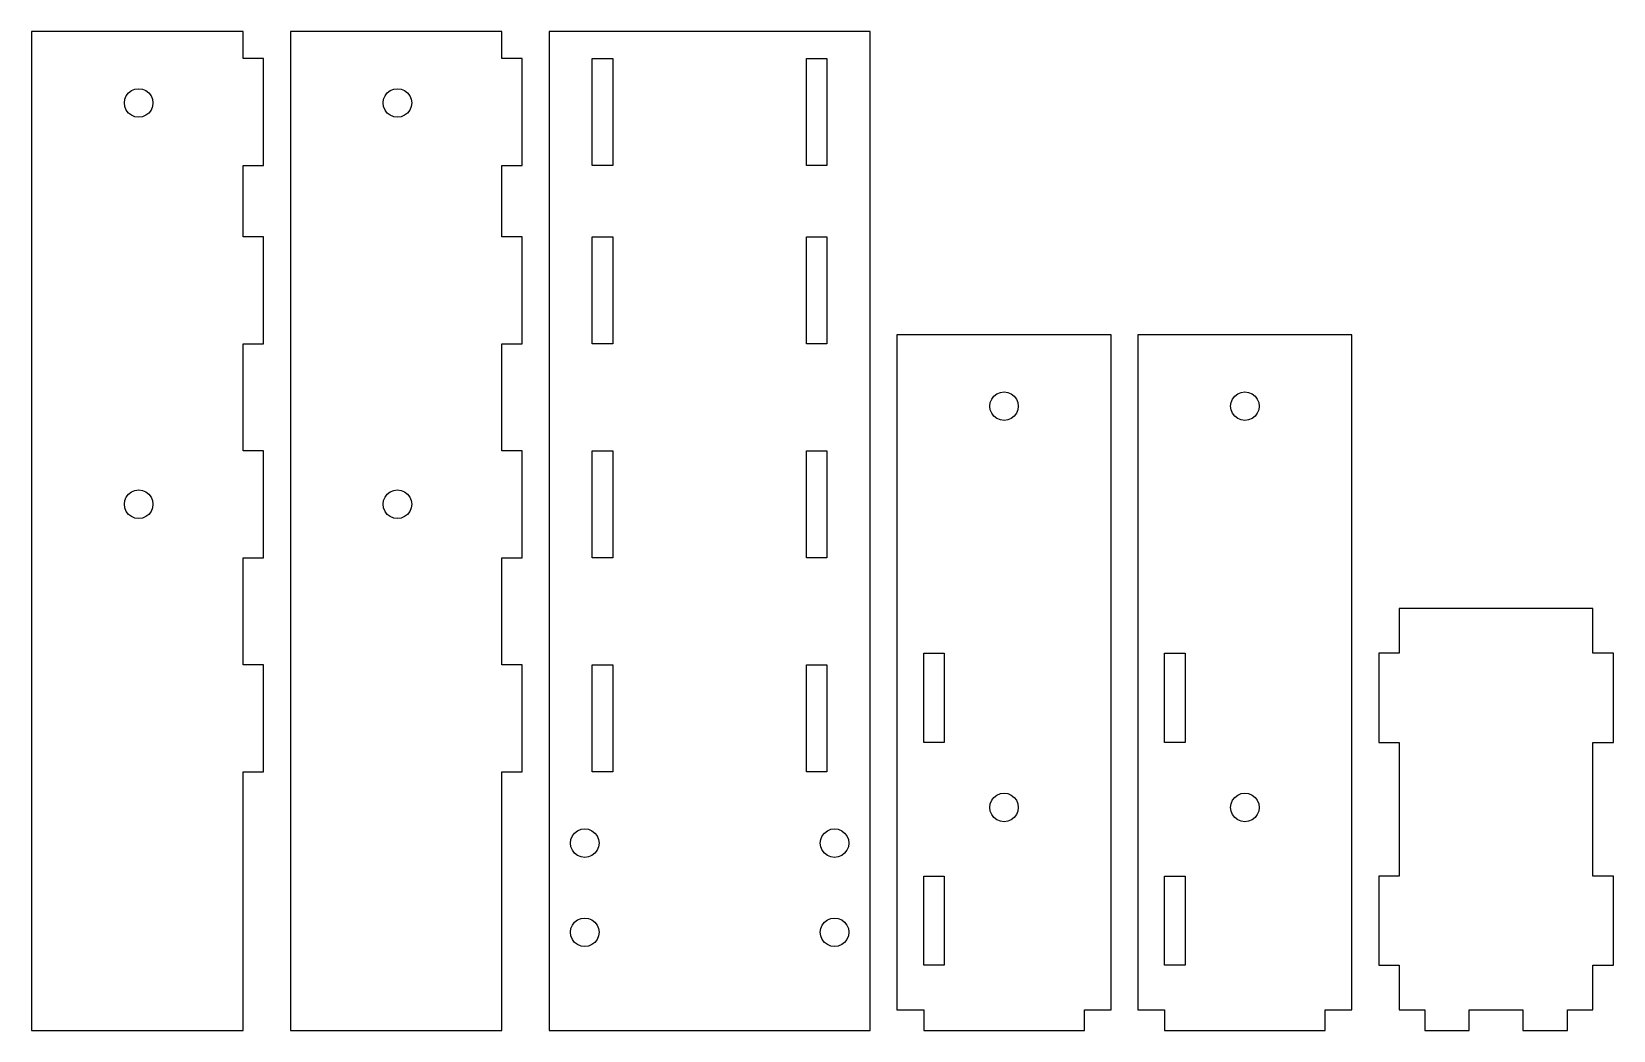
# Model space of a CAD drawing. Header units: metres. Extents: x 5 to 182, y 5 to 117.
import ezdxf

# ---------------------------------------------------------------- set-up
doc = ezdxf.new("R2010")
doc.units = ezdxf.units.M

msp = doc.modelspace()

# ---------------------------------------------------------------- linework, layer by layer
for p, q in [((28.7002, 117), (5, 117)), ((5, 117), (5, 5)), ((28.7002, 114), (28.7002, 117)), ((57.7002, 117), (34, 117)), ((34, 117), (34, 5)), ((57.7002, 114), (57.7002, 117)), ((99, 117), (63, 117)), ((63, 117), (63, 5)), ((99, 5), (99, 117)), ((31, 114), (28.7002, 114)), ((31, 102), (31, 114)), ((60, 114), (57.7002, 114)), ((60, 102), (60, 114)), ((67.8496, 102), (67.8496, 114)), ((67.8496, 114), (70.1504, 114)), ((70.1504, 114), (70.1504, 102)), ((91.8496, 102), (91.8496, 114)), ((91.8496, 114), (94.1504, 114)), ((94.1504, 114), (94.1504, 102)), ((15.6143, 109.8), (15.8682, 110.132)), ((15.8682, 110.132), (16.2002, 110.386)), ((16.2002, 110.386), (16.5859, 110.546)), ((16.5859, 110.546), (17, 110.6)), ((17, 110.6), (17.4141, 110.546)), ((17.4141, 110.546), (17.7998, 110.386)), ((17.7998, 110.386), (18.1318, 110.132)), ((18.1318, 110.132), (18.3857, 109.8)), ((44.6143, 109.8), (44.8682, 110.132)), ((44.8682, 110.132), (45.2002, 110.386)), ((45.2002, 110.386), (45.5859, 110.546)), ((45.5859, 110.546), (46, 110.6)), ((46, 110.6), (46.4141, 110.546)), ((46.4141, 110.546), (46.7998, 110.386)), ((46.7998, 110.386), (47.1318, 110.132)), ((47.1318, 110.132), (47.3857, 109.8)), ((15.4004, 109), (15.4541, 109.414)), ((15.4541, 108.586), (15.4004, 109)), ((15.4541, 109.414), (15.6143, 109.8)), ((15.6143, 108.2), (15.4541, 108.586)), ((15.8682, 107.868), (15.6143, 108.2)), ((18.3857, 108.2), (18.1318, 107.868)), ((18.3857, 109.8), (18.5459, 109.414)), ((18.5459, 108.586), (18.3857, 108.2)), ((18.5459, 109.414), (18.5996, 109)), ((18.5996, 109), (18.5459, 108.586)), ((44.4004, 109), (44.4541, 109.414)), ((44.4541, 108.586), (44.4004, 109)), ((44.4541, 109.414), (44.6143, 109.8)), ((44.6143, 108.2), (44.4541, 108.586)), ((44.8682, 107.868), (44.6143, 108.2)), ((47.3857, 108.2), (47.1318, 107.868)), ((47.3857, 109.8), (47.5459, 109.414)), ((47.5459, 108.586), (47.3857, 108.2)), ((47.5459, 109.414), (47.5996, 109)), ((47.5996, 109), (47.5459, 108.586)), ((16.2002, 107.614), (15.8682, 107.868)), ((16.5859, 107.454), (16.2002, 107.614)), ((17, 107.4), (16.5859, 107.454)), ((17.4141, 107.454), (17, 107.4)), ((17.7998, 107.614), (17.4141, 107.454)), ((18.1318, 107.868), (17.7998, 107.614)), ((45.2002, 107.614), (44.8682, 107.868)), ((45.5859, 107.454), (45.2002, 107.614)), ((46, 107.4), (45.5859, 107.454)), ((46.4141, 107.454), (46, 107.4)), ((46.7998, 107.614), (46.4141, 107.454)), ((47.1318, 107.868), (46.7998, 107.614)), ((28.7002, 94), (28.7002, 102)), ((28.7002, 102), (31, 102)), ((57.7002, 94), (57.7002, 102)), ((57.7002, 102), (60, 102)), ((70.1504, 102), (67.8496, 102)), ((94.1504, 102), (91.8496, 102)), ((31, 94), (28.7002, 94)), ((31, 82), (31, 94)), ((60, 94), (57.7002, 94)), ((60, 82), (60, 94)), ((67.8496, 82), (67.8496, 94)), ((67.8496, 94), (70.1504, 94)), ((70.1504, 94), (70.1504, 82)), ((91.8496, 82), (91.8496, 94)), ((91.8496, 94), (94.1504, 94)), ((94.1504, 94), (94.1504, 82)), ((28.7002, 70), (28.7002, 82)), ((28.7002, 82), (31, 82)), ((57.7002, 70), (57.7002, 82)), ((57.7002, 82), (60, 82)), ((70.1504, 82), (67.8496, 82)), ((94.1504, 82), (91.8496, 82)), ((126, 83), (102, 83)), ((102, 83), (102, 7.2998)), ((126, 7.2998), (126, 83)), ((153, 83), (129, 83)), ((129, 83), (129, 7.2998)), ((153, 7.2998), (153, 83)), ((112.868, 76.1309), (113.2, 76.3857)), ((113.2, 76.3857), (113.586, 76.5449)), ((113.586, 76.5449), (114, 76.5996)), ((114, 76.5996), (114.414, 76.5449)), ((114.414, 76.5449), (114.8, 76.3857)), ((114.8, 76.3857), (115.132, 76.1309)), ((139.868, 76.1309), (140.2, 76.3857)), ((140.2, 76.3857), (140.586, 76.5449)), ((140.586, 76.5449), (141, 76.5996)), ((141, 76.5996), (141.414, 76.5449)), ((141.414, 76.5449), (141.8, 76.3857)), ((141.8, 76.3857), (142.132, 76.1309)), ((112.4, 75), (112.454, 75.4141)), ((112.454, 74.5859), (112.4, 75)), ((112.454, 75.4141), (112.614, 75.7998)), ((112.614, 74.2002), (112.454, 74.5859)), ((112.614, 75.7998), (112.868, 76.1309)), ((115.132, 76.1309), (115.386, 75.7998)), ((115.386, 75.7998), (115.546, 75.4141)), ((115.546, 74.5859), (115.386, 74.2002)), ((115.546, 75.4141), (115.6, 75)), ((115.6, 75), (115.546, 74.5859)), ((139.4, 75), (139.454, 75.4141)), ((139.454, 74.5859), (139.4, 75)), ((139.454, 75.4141), (139.614, 75.7998)), ((139.614, 74.2002), (139.454, 74.5859)), ((139.614, 75.7998), (139.868, 76.1309)), ((142.132, 76.1309), (142.386, 75.7998)), ((142.386, 75.7998), (142.546, 75.4141)), ((142.546, 74.5859), (142.386, 74.2002)), ((142.546, 75.4141), (142.6, 75)), ((142.6, 75), (142.546, 74.5859)), ((112.868, 73.8691), (112.614, 74.2002)), ((113.2, 73.6143), (112.868, 73.8691)), ((113.586, 73.4551), (113.2, 73.6143)), ((114, 73.4004), (113.586, 73.4551)), ((114.414, 73.4551), (114, 73.4004)), ((114.8, 73.6143), (114.414, 73.4551)), ((115.132, 73.8691), (114.8, 73.6143)), ((115.386, 74.2002), (115.132, 73.8691)), ((139.868, 73.8691), (139.614, 74.2002)), ((140.2, 73.6143), (139.868, 73.8691)), ((140.586, 73.4551), (140.2, 73.6143)), ((141, 73.4004), (140.586, 73.4551)), ((141.414, 73.4551), (141, 73.4004)), ((141.8, 73.6143), (141.414, 73.4551)), ((142.132, 73.8691), (141.8, 73.6143)), ((142.386, 74.2002), (142.132, 73.8691)), ((31, 70), (28.7002, 70)), ((31, 58), (31, 70)), ((60, 70), (57.7002, 70)), ((60, 58), (60, 70)), ((67.8496, 58), (67.8496, 70)), ((67.8496, 70), (70.1504, 70)), ((70.1504, 70), (70.1504, 58)), ((91.8496, 58), (91.8496, 70)), ((91.8496, 70), (94.1504, 70)), ((94.1504, 70), (94.1504, 58)), ((15.4004, 64), (15.4541, 64.4141)), ((15.4541, 63.5859), (15.4004, 64)), ((15.4541, 64.4141), (15.6143, 64.7998)), ((15.6143, 64.7998), (15.8682, 65.1318)), ((15.8682, 65.1318), (16.2002, 65.3857)), ((16.2002, 65.3857), (16.5859, 65.5459)), ((16.5859, 65.5459), (17, 65.5996)), ((17, 65.5996), (17.4141, 65.5459)), ((17.4141, 65.5459), (17.7998, 65.3857)), ((17.7998, 65.3857), (18.1318, 65.1318)), ((18.1318, 65.1318), (18.3857, 64.7998)), ((18.3857, 64.7998), (18.5459, 64.4141)), ((18.5459, 64.4141), (18.5996, 64)), ((18.5996, 64), (18.5459, 63.5859)), ((44.4004, 64), (44.4541, 64.4141)), ((44.4541, 63.5859), (44.4004, 64)), ((44.4541, 64.4141), (44.6143, 64.7998)), ((44.6143, 64.7998), (44.8682, 65.1318)), ((44.8682, 65.1318), (45.2002, 65.3857)), ((45.2002, 65.3857), (45.5859, 65.5459)), ((45.5859, 65.5459), (46, 65.5996)), ((46, 65.5996), (46.4141, 65.5459)), ((46.4141, 65.5459), (46.7998, 65.3857)), ((46.7998, 65.3857), (47.1318, 65.1318)), ((47.1318, 65.1318), (47.3857, 64.7998)), ((47.3857, 64.7998), (47.5459, 64.4141)), ((47.5459, 64.4141), (47.5996, 64)), ((47.5996, 64), (47.5459, 63.5859)), ((15.6143, 63.2002), (15.4541, 63.5859)), ((15.8682, 62.8682), (15.6143, 63.2002)), ((16.2002, 62.6143), (15.8682, 62.8682)), ((16.5859, 62.4541), (16.2002, 62.6143)), ((17, 62.4004), (16.5859, 62.4541)), ((17.4141, 62.4541), (17, 62.4004)), ((17.7998, 62.6143), (17.4141, 62.4541)), ((18.1318, 62.8682), (17.7998, 62.6143)), ((18.3857, 63.2002), (18.1318, 62.8682)), ((18.5459, 63.5859), (18.3857, 63.2002)), ((44.6143, 63.2002), (44.4541, 63.5859)), ((44.8682, 62.8682), (44.6143, 63.2002)), ((45.2002, 62.6143), (44.8682, 62.8682)), ((45.5859, 62.4541), (45.2002, 62.6143)), ((46, 62.4004), (45.5859, 62.4541)), ((46.4141, 62.4541), (46, 62.4004)), ((46.7998, 62.6143), (46.4141, 62.4541)), ((47.1318, 62.8682), (46.7998, 62.6143)), ((47.3857, 63.2002), (47.1318, 62.8682)), ((47.5459, 63.5859), (47.3857, 63.2002)), ((28.7002, 46), (28.7002, 58)), ((28.7002, 58), (31, 58)), ((57.7002, 46), (57.7002, 58)), ((57.7002, 58), (60, 58)), ((70.1504, 58), (67.8496, 58)), ((94.1504, 58), (91.8496, 58)), ((180, 52.2998), (158.3, 52.2998)), ((158.3, 52.2998), (158.3, 47.2998)), ((180, 47.2998), (180, 52.2998)), ((105, 37.2998), (105, 47.2998)), ((105, 47.2998), (107.3, 47.2998)), ((107.3, 47.2998), (107.3, 37.2998)), ((132, 37.2998), (132, 47.2998)), ((132, 47.2998), (134.3, 47.2998)), ((134.3, 47.2998), (134.3, 37.2998)), ((158.3, 47.2998), (156, 47.2998)), ((156, 47.2998), (156, 37.2998)), ((182.3, 47.2998), (180, 47.2998)), ((182.3, 37.2998), (182.3, 47.2998)), ((31, 46), (28.7002, 46)), ((31, 34), (31, 46)), ((60, 46), (57.7002, 46)), ((60, 34), (60, 46)), ((67.8496, 34), (67.8496, 46)), ((67.8496, 46), (70.1504, 46)), ((70.1504, 46), (70.1504, 34)), ((91.8496, 34), (91.8496, 46)), ((91.8496, 46), (94.1504, 46)), ((94.1504, 46), (94.1504, 34)), ((107.3, 37.2998), (105, 37.2998)), ((134.3, 37.2998), (132, 37.2998)), ((156, 37.2998), (158.3, 37.2998)), ((158.3, 37.2998), (158.3, 22.2998)), ((180, 22.2998), (180, 37.2998)), ((180, 37.2998), (182.3, 37.2998)), ((28.7002, 34), (31, 34)), ((28.7002, 5), (28.7002, 34)), ((57.7002, 34), (60, 34)), ((57.7002, 5), (57.7002, 34)), ((70.1504, 34), (67.8496, 34)), ((94.1504, 34), (91.8496, 34)), ((112.4, 30), (112.454, 30.4141)), ((112.454, 30.4141), (112.614, 30.7998)), ((112.614, 30.7998), (112.868, 31.1318)), ((112.868, 31.1318), (113.2, 31.3857)), ((113.2, 31.3857), (113.586, 31.5459)), ((113.586, 31.5459), (114, 31.5996)), ((114, 31.5996), (114.414, 31.5459)), ((114.414, 31.5459), (114.8, 31.3857)), ((114.8, 31.3857), (115.132, 31.1318)), ((115.132, 31.1318), (115.386, 30.7998)), ((115.386, 30.7998), (115.546, 30.4141)), ((115.546, 30.4141), (115.6, 30)), ((139.4, 30), (139.454, 30.4141)), ((139.454, 30.4141), (139.614, 30.7998)), ((139.614, 30.7998), (139.868, 31.1318)), ((139.868, 31.1318), (140.2, 31.3857)), ((140.2, 31.3857), (140.586, 31.5459)), ((140.586, 31.5459), (141, 31.5996)), ((141, 31.5996), (141.414, 31.5459)), ((141.414, 31.5459), (141.8, 31.3857)), ((141.8, 31.3857), (142.132, 31.1318)), ((142.132, 31.1318), (142.386, 30.7998)), ((142.386, 30.7998), (142.546, 30.4141)), ((142.546, 30.4141), (142.6, 30)), ((112.454, 29.5859), (112.4, 30)), ((112.614, 29.2002), (112.454, 29.5859)), ((112.868, 28.8682), (112.614, 29.2002)), ((113.2, 28.6143), (112.868, 28.8682)), ((113.586, 28.4541), (113.2, 28.6143)), ((114, 28.4004), (113.586, 28.4541)), ((114.414, 28.4541), (114, 28.4004)), ((114.8, 28.6143), (114.414, 28.4541)), ((115.132, 28.8682), (114.8, 28.6143)), ((115.386, 29.2002), (115.132, 28.8682)), ((115.546, 29.5859), (115.386, 29.2002)), ((115.6, 30), (115.546, 29.5859)), ((139.454, 29.5859), (139.4, 30)), ((139.614, 29.2002), (139.454, 29.5859)), ((139.868, 28.8682), (139.614, 29.2002)), ((140.2, 28.6143), (139.868, 28.8682)), ((140.586, 28.4541), (140.2, 28.6143)), ((141, 28.4004), (140.586, 28.4541)), ((141.414, 28.4541), (141, 28.4004)), ((141.8, 28.6143), (141.414, 28.4541)), ((142.132, 28.8682), (141.8, 28.6143)), ((142.386, 29.2002), (142.132, 28.8682)), ((142.546, 29.5859), (142.386, 29.2002)), ((142.6, 30), (142.546, 29.5859)), ((65.4541, 26.4141), (65.6143, 26.7998)), ((65.6143, 26.7998), (65.8682, 27.1318)), ((65.8682, 27.1318), (66.2002, 27.3857)), ((66.2002, 27.3857), (66.5859, 27.5459)), ((66.5859, 27.5459), (67, 27.5996)), ((67, 27.5996), (67.4141, 27.5459)), ((67.4141, 27.5459), (67.7998, 27.3857)), ((67.7998, 27.3857), (68.1318, 27.1318)), ((68.1318, 27.1318), (68.3857, 26.7998)), ((68.3857, 26.7998), (68.5459, 26.4141)), ((93.4541, 26.4141), (93.6143, 26.7998)), ((93.6143, 26.7998), (93.8682, 27.1318)), ((93.8682, 27.1318), (94.2002, 27.3857)), ((94.2002, 27.3857), (94.5859, 27.5459)), ((94.5859, 27.5459), (95, 27.5996)), ((95, 27.5996), (95.4141, 27.5459)), ((95.4141, 27.5459), (95.7998, 27.3857)), ((95.7998, 27.3857), (96.1318, 27.1318)), ((96.1318, 27.1318), (96.3857, 26.7998)), ((96.3857, 26.7998), (96.5459, 26.4141)), ((65.4004, 26), (65.4541, 26.4141)), ((65.4541, 25.5859), (65.4004, 26)), ((65.6143, 25.2002), (65.4541, 25.5859)), ((65.8682, 24.8682), (65.6143, 25.2002)), ((66.2002, 24.6143), (65.8682, 24.8682)), ((68.1318, 24.8682), (67.7998, 24.6143)), ((68.3857, 25.2002), (68.1318, 24.8682)), ((68.5459, 25.5859), (68.3857, 25.2002)), ((68.5459, 26.4141), (68.5996, 26)), ((68.5996, 26), (68.5459, 25.5859)), ((93.4004, 26), (93.4541, 26.4141)), ((93.4541, 25.5859), (93.4004, 26)), ((93.6143, 25.2002), (93.4541, 25.5859)), ((93.8682, 24.8682), (93.6143, 25.2002)), ((94.2002, 24.6143), (93.8682, 24.8682)), ((96.1318, 24.8682), (95.7998, 24.6143)), ((96.3857, 25.2002), (96.1318, 24.8682)), ((96.5459, 25.5859), (96.3857, 25.2002)), ((96.5459, 26.4141), (96.5996, 26)), ((96.5996, 26), (96.5459, 25.5859)), ((66.5859, 24.4541), (66.2002, 24.6143)), ((67, 24.4004), (66.5859, 24.4541)), ((67.4141, 24.4541), (67, 24.4004)), ((67.7998, 24.6143), (67.4141, 24.4541)), ((94.5859, 24.4541), (94.2002, 24.6143)), ((95, 24.4004), (94.5859, 24.4541)), ((95.4141, 24.4541), (95, 24.4004)), ((95.7998, 24.6143), (95.4141, 24.4541)), ((105, 12.2998), (105, 22.2998)), ((105, 22.2998), (107.3, 22.2998)), ((107.3, 22.2998), (107.3, 12.2998)), ((132, 12.2998), (132, 22.2998)), ((132, 22.2998), (134.3, 22.2998)), ((134.3, 22.2998), (134.3, 12.2998)), ((158.3, 22.2998), (156, 22.2998)), ((156, 22.2998), (156, 12.2998)), ((182.3, 22.2998), (180, 22.2998)), ((182.3, 12.2998), (182.3, 22.2998)), ((65.4004, 16), (65.4541, 16.4141)), ((65.4541, 15.5859), (65.4004, 16)), ((65.4541, 16.4141), (65.6143, 16.7998)), ((65.6143, 16.7998), (65.8682, 17.1318)), ((65.8682, 17.1318), (66.2002, 17.3857)), ((66.2002, 17.3857), (66.5859, 17.5459)), ((66.5859, 17.5459), (67, 17.5996)), ((67, 17.5996), (67.4141, 17.5459)), ((67.4141, 17.5459), (67.7998, 17.3857)), ((67.7998, 17.3857), (68.1318, 17.1318)), ((68.1318, 17.1318), (68.3857, 16.7998)), ((68.3857, 16.7998), (68.5459, 16.4141)), ((68.5459, 16.4141), (68.5996, 16)), ((68.5996, 16), (68.5459, 15.5859)), ((93.4004, 16), (93.4541, 16.4141)), ((93.4541, 15.5859), (93.4004, 16)), ((93.4541, 16.4141), (93.6143, 16.7998)), ((93.6143, 16.7998), (93.8682, 17.1318)), ((93.8682, 17.1318), (94.2002, 17.3857)), ((94.2002, 17.3857), (94.5859, 17.5459)), ((94.5859, 17.5459), (95, 17.5996)), ((95, 17.5996), (95.4141, 17.5459)), ((95.4141, 17.5459), (95.7998, 17.3857)), ((95.7998, 17.3857), (96.1318, 17.1318)), ((96.1318, 17.1318), (96.3857, 16.7998)), ((96.3857, 16.7998), (96.5459, 16.4141)), ((96.5459, 16.4141), (96.5996, 16)), ((96.5996, 16), (96.5459, 15.5859)), ((65.6143, 15.2002), (65.4541, 15.5859)), ((65.8682, 14.8682), (65.6143, 15.2002)), ((66.2002, 14.6143), (65.8682, 14.8682)), ((66.5859, 14.4541), (66.2002, 14.6143)), ((67, 14.4004), (66.5859, 14.4541)), ((67.4141, 14.4541), (67, 14.4004)), ((67.7998, 14.6143), (67.4141, 14.4541)), ((68.1318, 14.8682), (67.7998, 14.6143)), ((68.3857, 15.2002), (68.1318, 14.8682)), ((68.5459, 15.5859), (68.3857, 15.2002)), ((93.6143, 15.2002), (93.4541, 15.5859)), ((93.8682, 14.8682), (93.6143, 15.2002)), ((94.2002, 14.6143), (93.8682, 14.8682)), ((94.5859, 14.4541), (94.2002, 14.6143)), ((95, 14.4004), (94.5859, 14.4541)), ((95.4141, 14.4541), (95, 14.4004)), ((95.7998, 14.6143), (95.4141, 14.4541)), ((96.1318, 14.8682), (95.7998, 14.6143)), ((96.3857, 15.2002), (96.1318, 14.8682)), ((96.5459, 15.5859), (96.3857, 15.2002)), ((107.3, 12.2998), (105, 12.2998)), ((134.3, 12.2998), (132, 12.2998)), ((156, 12.2998), (158.3, 12.2998)), ((158.3, 12.2998), (158.3, 7.2998)), ((180, 7.2998), (180, 12.2998)), ((180, 12.2998), (182.3, 12.2998)), ((102, 7.2998), (105, 7.2998)), ((105, 7.2998), (105, 5)), ((123, 7.2998), (126, 7.2998)), ((123, 5), (123, 7.2998)), ((129, 7.2998), (132, 7.2998)), ((132, 7.2998), (132, 5)), ((150, 7.2998), (153, 7.2998)), ((150, 5), (150, 7.2998)), ((158.3, 7.2998), (161.15, 7.2998)), ((161.15, 7.2998), (161.15, 5)), ((166.15, 7.2998), (172.15, 7.2998)), ((166.15, 5), (166.15, 7.2998)), ((172.15, 7.2998), (172.15, 5)), ((177.15, 5), (177.15, 7.2998)), ((177.15, 7.2998), (180, 7.2998)), ((5, 5), (28.7002, 5)), ((34, 5), (57.7002, 5)), ((63, 5), (99, 5)), ((105, 5), (123, 5)), ((132, 5), (150, 5)), ((161.15, 5), (166.15, 5)), ((172.15, 5), (177.15, 5))]:
    msp.add_line(p, q)

doc.saveas('drawing.dxf')
